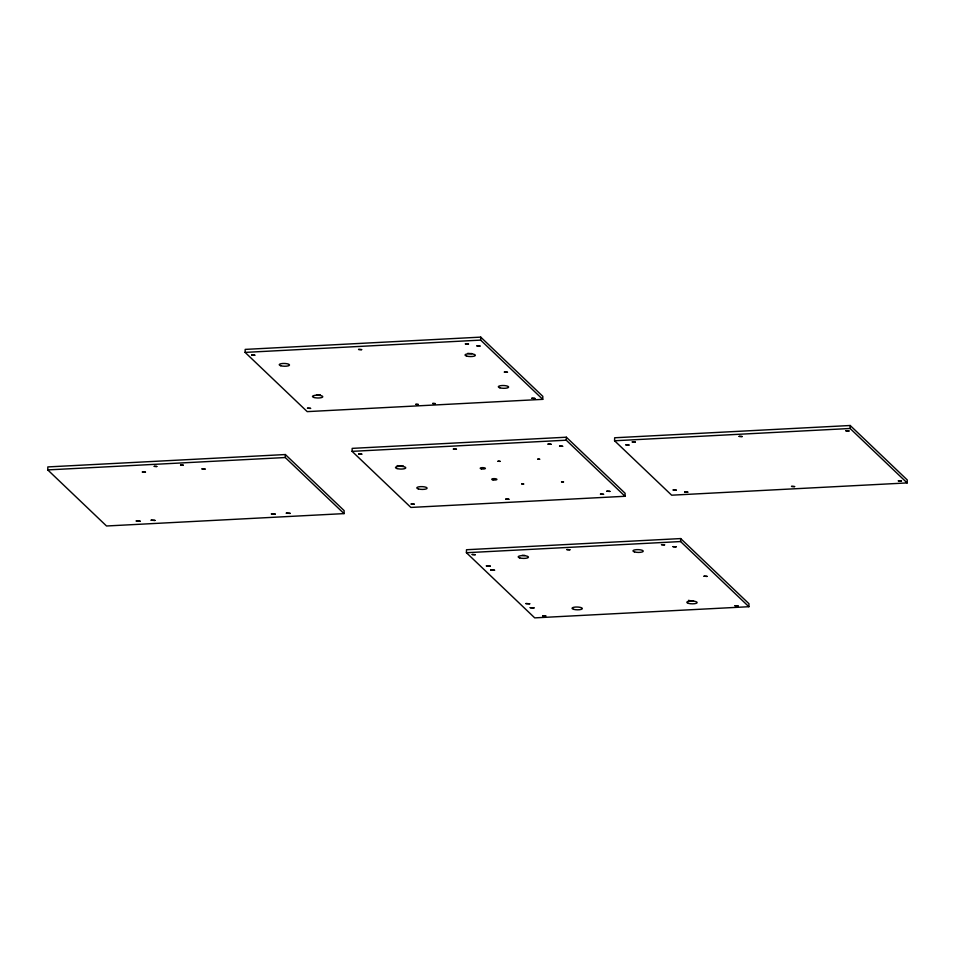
<?xml version="1.0" encoding="UTF-8"?>
<svg xmlns="http://www.w3.org/2000/svg" width="955" height="955" viewBox="0 0 955 955"><rect width="100%" height="100%" fill="white"/><g stroke="black" fill="none" stroke-linecap="round" stroke-linejoin="round"><path stroke-width="1.43" d="M47.75 469.908L47.834 466.923L285.354 454.544L344.134 510.627L344.051 513.611L106.53 525.99L47.75 469.908L285.27 457.529L344.051 513.611M245.113 352.395L245.196 349.399L480.735 337.127L542.834 396.373L542.75 399.357L307.212 411.629L245.113 352.395L480.651 340.111L542.75 399.357M285.27 457.529L285.354 454.544M352.097 451.357L352.18 448.373L566.339 437.211L625.119 493.293L625.036 496.278L410.877 507.439L352.097 451.357L566.255 440.195L625.036 496.278M466.422 552.718L466.506 549.734L680.676 538.572L748.971 603.727L748.887 606.712L534.716 617.873L466.422 552.718L680.593 541.557L748.887 606.712M480.651 340.111L480.735 337.127M566.255 440.195L566.339 437.211M614.578 440.768L614.662 437.772L850.201 425.5L907.25 479.935L907.166 482.92L671.64 495.191L614.578 440.768L850.117 428.485L907.166 482.92M680.593 541.557L680.676 538.572M850.117 428.485L850.201 425.5M693.509 600.814A5.181 1.397 1.6 0 1 688.495 600.349M524.844 555.392A5.181 1.397 1.6 0 1 522.17 555.332M403.392 465.945A5.181 1.397 1.6 0 1 397.137 465.598M471.734 353.541A5.181 1.397 1.6 0 1 467.795 353.326M320.414 394.869A5.181 1.397 1.6 0 1 316.499 394.928M498.009 461.253L500.074 461.349L498.009 461.253M521.788 483.934L523.841 484.03L521.8 483.91M537.761 459.188L539.826 459.271L537.784 459.164M561.54 481.869L563.593 481.953L561.576 481.809M142.391 472.009L145.447 472.176L142.391 472.009M154.244 466.35L156.799 466.494L154.244 466.35M136.267 520.976L140.087 521.191L136.267 520.976M151.165 520.2L154.997 520.415L151.165 520.2M180.579 464.978L183.133 465.121L180.579 464.978M202.018 468.905L205.074 469.072L202.018 468.905M251.75 355.021L254.806 355.188L251.75 355.021M307.51 408.215L310.566 408.382L307.51 408.215M271.423 513.933L275.243 514.148L271.423 513.933M286.333 513.157L290.153 513.372L286.333 513.157M358.579 349.446L361.635 349.626L358.579 349.446M358.722 453.983L361.778 454.162L358.722 453.983M415.819 404.347L418.374 404.49L415.819 404.347M432.722 403.464L435.265 403.607L432.722 403.464M465.419 343.884L468.475 344.051L465.419 343.884M476.951 345.889L480.007 346.056L476.951 345.889M411.163 504.025L414.231 504.192L411.163 504.025M453.386 449.053L456.442 449.22L453.386 449.053M504.395 372.08L507.463 372.247L504.395 372.08M531.851 398.259L534.907 398.426L531.851 398.259M472.2 554.521L475.256 554.688L472.2 554.521M505.828 499.083L508.884 499.262L505.828 499.083M486.405 565.909L490.225 566.112L486.405 565.909M490.727 570.028L494.547 570.242L490.727 570.028M548.039 444.123L551.107 444.29L548.039 444.123M559.582 446.128L562.638 446.295L559.582 446.128M525.883 603.572L529.703 603.775L525.883 603.572M530.204 607.69L534.024 607.905L530.204 607.69M566.852 549.591L569.908 549.758L566.852 549.591M542.703 615.796L545.759 615.963L542.703 615.796M600.492 494.153L603.548 494.32L600.492 494.153M625.919 444.887L628.987 445.054L625.919 444.887M606.843 491.216L609.899 491.383L606.843 491.216M632.27 441.938L635.338 442.117L632.27 441.938M673.179 489.975L676.236 490.142L673.179 489.975M661.517 544.648L664.573 544.827L661.517 544.648M684.723 491.98L687.779 492.147L684.723 491.98M673.048 546.666L676.104 546.833L673.048 546.666M739.11 436.375L742.166 436.542L739.11 436.375M704.026 576.211L707.082 576.39L704.026 576.211M735.004 605.768L738.06 605.936L735.004 605.768M791.552 486.405L794.608 486.584L791.552 486.405M845.939 430.812L848.995 430.98L845.939 430.812M898.38 480.843L901.448 481.01L898.38 480.843M519.735 557.911A5.181 1.397 1.6 0 0 528.342 557.469A5.181 1.397 1.6 0 0 521.884 555.631A5.181 1.397 1.6 0 0 519.735 557.911M634.526 551.93A5.181 1.397 1.6 0 0 643.133 551.489A5.181 1.397 1.6 0 0 636.663 549.65A5.181 1.397 1.6 0 0 634.526 551.93M573.621 609.326A5.181 1.397 1.6 0 0 582.228 608.872A5.181 1.397 1.6 0 0 575.769 607.034A5.181 1.397 1.6 0 0 573.621 609.326M688.412 603.345A5.181 1.397 1.6 0 0 697.019 602.892A5.181 1.397 1.6 0 0 690.549 601.053A5.181 1.397 1.6 0 0 688.412 603.345M493.007 479.888A2.59 0.692 1.6 0 0 496.91 479.398A2.59 0.692 1.6 0 0 493.067 478.682A2.59 0.692 1.6 0 0 493.007 479.888M481.487 468.893A2.59 0.692 1.6 0 0 485.391 468.404A2.59 0.692 1.6 0 0 481.535 467.687A2.59 0.692 1.6 0 0 481.487 468.893M397.053 468.583A5.181 1.397 1.6 0 0 405.66 468.141A5.181 1.397 1.6 0 0 399.19 466.303A5.181 1.397 1.6 0 0 397.053 468.583M418.374 488.936A5.181 1.397 1.6 0 0 426.981 488.483A5.181 1.397 1.6 0 0 420.522 486.644A5.181 1.397 1.6 0 0 418.374 488.936M466.625 356.072A5.181 1.397 1.6 0 0 475.232 355.618A5.181 1.397 1.6 0 0 468.774 353.78A5.181 1.397 1.6 0 0 466.625 356.072M314.064 397.507A5.181 1.397 1.6 0 0 322.671 397.053A5.181 1.397 1.6 0 0 316.212 395.215A5.181 1.397 1.6 0 0 314.064 397.507M499.907 387.826A5.181 1.397 1.6 0 0 508.514 387.372A5.181 1.397 1.6 0 0 502.055 385.534A5.181 1.397 1.6 0 0 499.907 387.826M280.782 365.753A5.181 1.397 1.6 0 0 289.389 365.299A5.181 1.397 1.6 0 0 282.931 363.473A5.181 1.397 1.6 0 0 280.782 365.753"/></g></svg>
